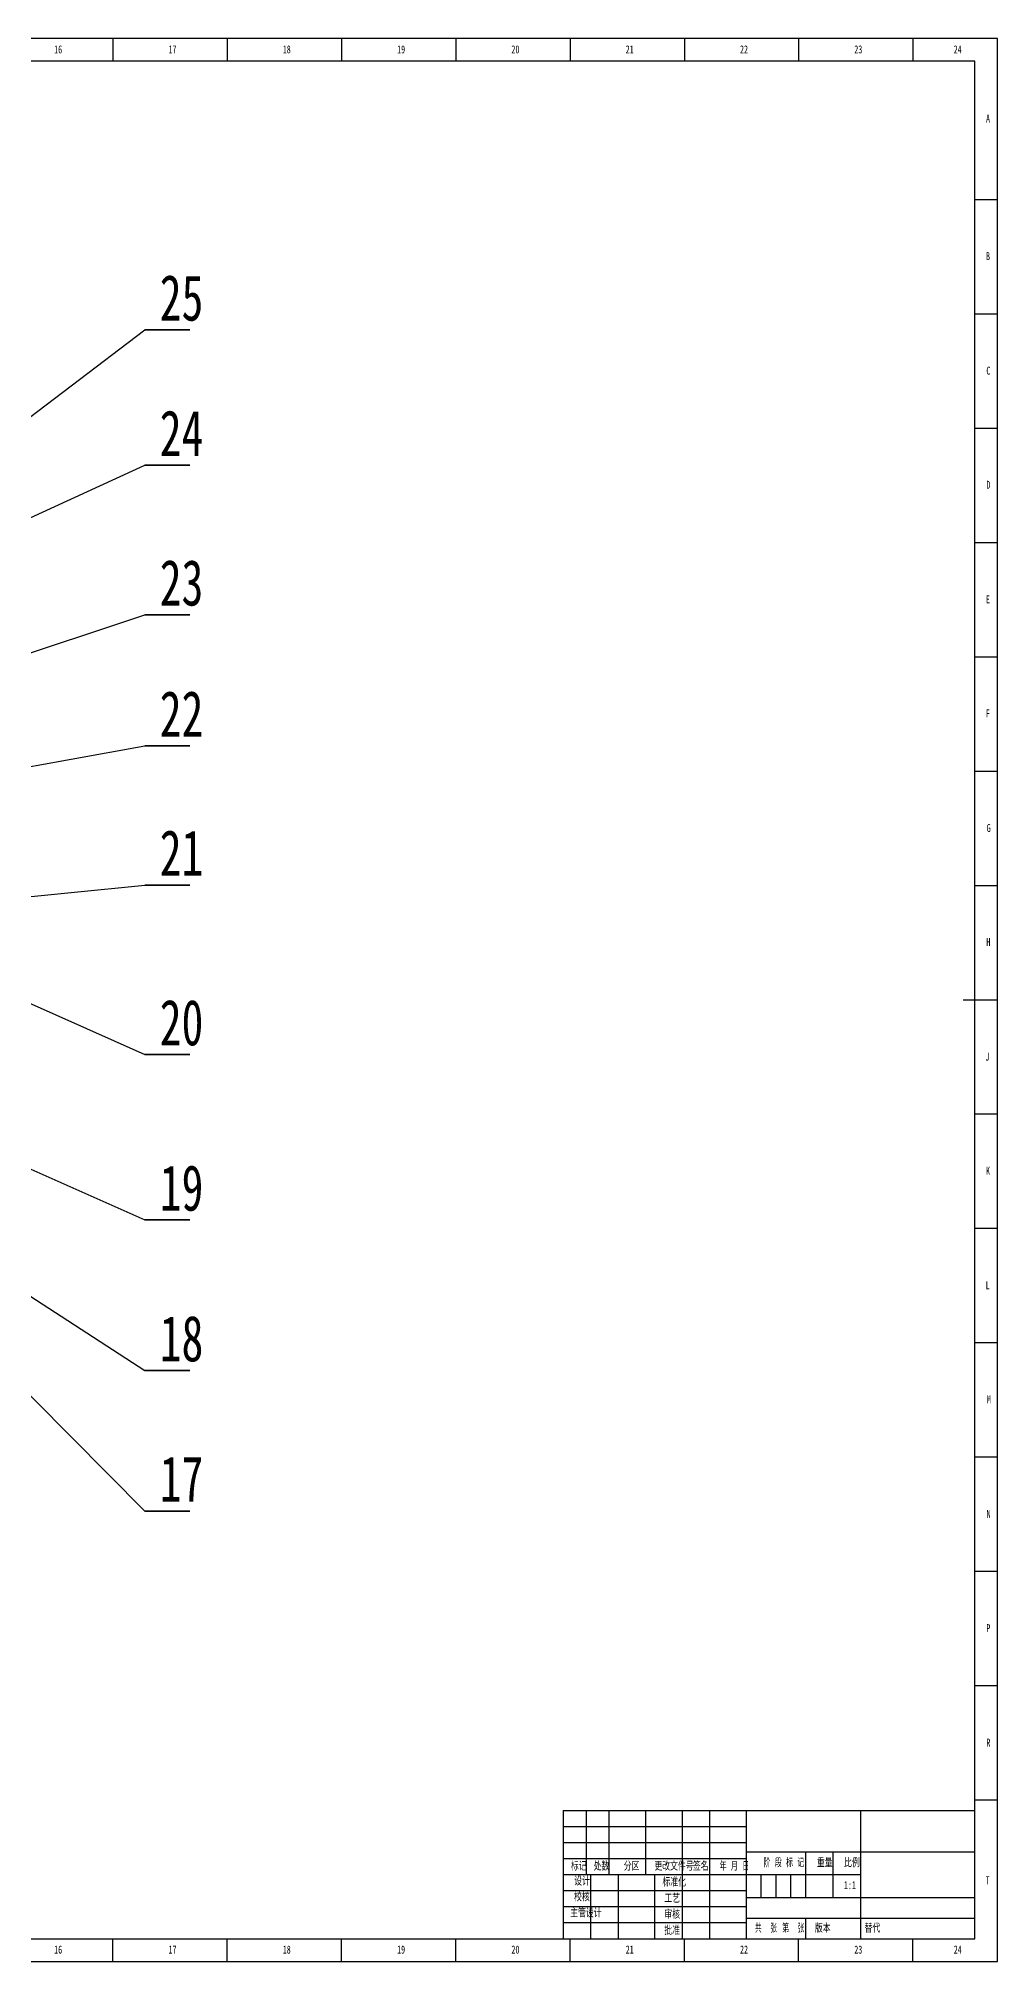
# Model space of a CAD drawing. Header units: millimetres. Extents: x 0 to 1189, y 0 to 841.
# Drawn here: x 769 to 1189, y 0 to 841 of the extents above; entities that cross this region are included whole.
import ezdxf

# ---------------------------------------------------------------- set-up
doc = ezdxf.new("R2010")
doc.units = ezdxf.units.MM
for name, color, linetype in [('10', 7, 'Continuous'), ('5', 7, 'Continuous'), ('9', 7, 'Continuous'), ('SLD-0', 7, 'Continuous')]:
    doc.layers.add(name, color=color, linetype=linetype)
doc.styles.add('SLDTEXTSTYLE0', font='TXT', dxfattribs={"width": 0.7, "bigfont": 'bigfont'})
doc.styles.add('SLDTEXTSTYLE1', font='TXT', dxfattribs={"width": 0.6, "bigfont": 'bigfont'})
doc.styles.add('SLDTEXTSTYLE2', font='TXT', dxfattribs={"width": 0.614286, "bigfont": 'bigfont'})
doc.styles.add('SLDTEXTSTYLE3', font='TXT', dxfattribs={"width": 0.62, "bigfont": 'bigfont'})
doc.styles.add('SLDTEXTSTYLE5', font='TXT', dxfattribs={"width": 0.7})
doc.dimstyles.new('SLDDIMSTYLE0', dxfattribs={"dimtxt": 0.18, "dimasz": 1.016, "dimexe": 0, "dimexo": 0.0625, "dimgap": 0, "dimtad": 0, "dimtih": 1, "dimtoh": 1, "dimdec": 0, "dimrnd": 1e-09, "dimzin": 0, "dimdsep": 46, "dimtxsty": 'Standard', "dimblk1": 'DOT', "dimblk2": 'DOT', "dimsah": 1, "dimcen": 0.09, "dimadec": 0, "dimazin": 0, "dimtfac": 1.016, "dimtdec": 0, "dimtofl": 0, "dimtmove": 0, "dimatfit": 3, "dimldrblk": 'DOT', "dimfxl": 0, "dimfrac": 2, "dimtolj": 1, "dimtzin": 0, "dimarcsym": 0})

# ---------------------------------------------------------------- blocks, each defined once
blk = doc.blocks.new('SW_NOTE_0_16')
at = {"layer": '10', "color": 0}
for p, q in [((0, 0), (19.78, 0)), ((19.78, 0), (0, 0)), ((0, 0), (19.78, 0)), ((19.78, 0), (0, 0)), ((0, 0), (19.78, 0)), ((19.78, 0), (0, 0))]:
    blk.add_line(p, q, dxfattribs=at)
at = {"layer": '10', "color": 0, "insert": (16.12, 24.07), "char_height": 20, "attachment_point": 2, "style": 'SLDTEXTSTYLE5'}
blk.add_mtext('17', dxfattribs=at)
blk = doc.blocks.new('_Dot')
at = {"color": 0, "linetype": 'ByBlock', "lineweight": -2}
blk.add_line((-0.5, 0), (-1, 0), dxfattribs=at)
at = {"color": 0, "linetype": 'ByBlock', "const_width": 0.5}
blk.add_lwpolyline([(-0.25, 0, 1), (0.25, 0, 1)], format="xyb", close=True, dxfattribs=at)
blk = doc.blocks.new('SW_NOTE_0_17')
at = {"layer": '10', "color": 0}
for p, q in [((0, 0), (19.78, 0)), ((19.78, 0), (0, 0)), ((0, 0), (19.78, 0)), ((19.78, 0), (0, 0)), ((0, 0), (19.78, 0)), ((19.78, 0), (0, 0))]:
    blk.add_line(p, q, dxfattribs=at)
at = {"layer": '10', "color": 0, "insert": (16.12, 24.07), "char_height": 20, "attachment_point": 2, "style": 'SLDTEXTSTYLE5'}
blk.add_mtext('18', dxfattribs=at)
blk = doc.blocks.new('SW_NOTE_0_18')
at = {"layer": '10', "color": 0}
for p, q in [((0, 0), (19.78, 0)), ((19.78, 0), (0, 0)), ((0, 0), (19.78, 0)), ((19.78, 0), (0, 0)), ((0, 0), (19.78, 0)), ((19.78, 0), (0, 0))]:
    blk.add_line(p, q, dxfattribs=at)
at = {"layer": '10', "color": 0, "insert": (16.12, 24.07), "char_height": 20, "attachment_point": 2, "style": 'SLDTEXTSTYLE5'}
blk.add_mtext('19', dxfattribs=at)
blk = doc.blocks.new('SW_NOTE_0_19')
at = {"layer": '10', "color": 0}
for p, q in [((0, 0), (19.78, 0)), ((19.78, 0), (0, 0)), ((0, 0), (19.78, 0)), ((19.78, 0), (0, 0)), ((0, 0), (19.78, 0)), ((19.78, 0), (0, 0))]:
    blk.add_line(p, q, dxfattribs=at)
at = {"layer": '10', "color": 0, "insert": (16.11, 24.07), "char_height": 20, "attachment_point": 2, "style": 'SLDTEXTSTYLE5'}
blk.add_mtext('20', dxfattribs=at)
blk = doc.blocks.new('SW_NOTE_0_20')
at = {"layer": '10', "color": 0}
for p, q in [((0, 0), (19.78, 0)), ((19.78, 0), (0, 0)), ((0, 0), (19.78, 0)), ((19.78, 0), (0, 0)), ((0, 0), (19.78, 0)), ((19.78, 0), (0, 0))]:
    blk.add_line(p, q, dxfattribs=at)
at = {"layer": '10', "color": 0, "insert": (16.11, 24.07), "char_height": 20, "attachment_point": 2, "style": 'SLDTEXTSTYLE5'}
blk.add_mtext('21', dxfattribs=at)
blk = doc.blocks.new('SW_NOTE_0_21')
at = {"layer": '10', "color": 0}
for p, q in [((0, 0), (19.78, 0)), ((19.78, 0), (0, 0)), ((0, 0), (19.78, 0)), ((19.78, 0), (0, 0)), ((0, 0), (19.78, 0)), ((19.78, 0), (0, 0))]:
    blk.add_line(p, q, dxfattribs=at)
at = {"layer": '10', "color": 0, "insert": (16.11, 24.07), "char_height": 20, "attachment_point": 2, "style": 'SLDTEXTSTYLE5'}
blk.add_mtext('22', dxfattribs=at)
blk = doc.blocks.new('SW_NOTE_0_22')
at = {"layer": '10', "color": 0}
for p, q in [((0, 0), (19.78, 0)), ((19.78, 0), (0, 0)), ((0, 0), (19.78, 0)), ((19.78, 0), (0, 0)), ((0, 0), (19.78, 0)), ((19.78, 0), (0, 0))]:
    blk.add_line(p, q, dxfattribs=at)
at = {"layer": '10', "color": 0, "insert": (16.11, 24.07), "char_height": 20, "attachment_point": 2, "style": 'SLDTEXTSTYLE5'}
blk.add_mtext('24', dxfattribs=at)
blk = doc.blocks.new('SW_NOTE_0_23')
at = {"layer": '10', "color": 0}
for p, q in [((0, 0), (19.78, 0)), ((19.78, 0), (0, 0)), ((0, 0), (19.78, 0)), ((19.78, 0), (0, 0)), ((0, 0), (19.78, 0)), ((19.78, 0), (0, 0))]:
    blk.add_line(p, q, dxfattribs=at)
at = {"layer": '10', "color": 0, "insert": (16.11, 24.07), "char_height": 20, "attachment_point": 2, "style": 'SLDTEXTSTYLE5'}
blk.add_mtext('23', dxfattribs=at)
blk = doc.blocks.new('SW_NOTE_0_24')
at = {"layer": '10', "color": 0}
for p, q in [((0, 0), (19.78, 0)), ((19.78, 0), (0, 0)), ((0, 0), (19.78, 0)), ((19.78, 0), (0, 0)), ((0, 0), (19.78, 0)), ((19.78, 0), (0, 0))]:
    blk.add_line(p, q, dxfattribs=at)
at = {"layer": '10', "color": 0, "insert": (16.11, 24.07), "char_height": 20, "attachment_point": 2, "style": 'SLDTEXTSTYLE5'}
blk.add_mtext('25', dxfattribs=at)

msp = doc.modelspace()

# ---------------------------------------------------------------- linework, layer by layer
at = {"layer": '5', "color": 7}
for p, q in [((1189, 841), (0, 841)), ((1189, 0), (1189, 841)), ((999, 59), (1079, 59)), ((999, 52), (1079, 52)), ((1085.5, 38), (1085.5, 28)), ((1092, 38), (1092, 28)), ((1098.5, 38), (1098.5, 28)), ((0, 0), (1189, 0))]:
    msp.add_line(p, q, dxfattribs=at)
at = {"layer": '5'}
for p, q in [((802, 841), (802, 831.05)), ((852, 841), (852, 831.05)), ((902, 841), (902, 831.05)), ((952, 841), (952, 831.05)), ((1002, 841), (1002, 831.05)), ((1052, 841), (1052, 831.05)), ((1102, 841), (1102, 831.05)), ((1152, 841), (1152, 831.05)), ((1189, 770.5), (1179, 770.5)), ((1189, 720.5), (1179, 720.5)), ((1189, 670.5), (1179, 670.5)), ((1189, 620.5), (1179, 620.5)), ((1189, 570.5), (1179, 570.5)), ((1189, 520.5), (1179, 520.5)), ((1189, 470.5), (1179, 470.5)), ((1189, 370.5), (1179, 370.5)), ((1189, 320.5), (1179, 320.5)), ((1189, 270.5), (1179, 270.5)), ((1189, 220.5), (1179, 220.5)), ((1189, 170.5), (1179, 170.5)), ((1189, 120.5), (1179, 120.5)), ((1189, 70.5), (1179, 70.5)), ((802, 0), (802, 10)), ((852, 0), (852, 10)), ((902, 0), (902, 10)), ((952, 0), (952, 10)), ((1002, 0), (1002, 10)), ((1052, 0), (1052, 10)), ((1102, 0), (1102, 10)), ((1152, 0), (1152, 10))]:
    msp.add_line(p, q, dxfattribs=at)
at = {"layer": '5', "color": 7, "lineweight": 25}
for p, q in [((1179, 831.05), (25, 831.05)), ((1179, 10), (1179, 831.05)), ((999, 66), (1179, 66)), ((999, 66), (999, 10)), ((1009, 66), (1009, 38)), ((1019, 66), (1019, 38)), ((1035, 66), (1035, 38)), ((1051, 66), (1051, 10)), ((1063, 66), (1063, 10)), ((1079, 66), (1079, 10)), ((1129, 66), (1129, 38)), ((999, 45), (1079, 45)), ((1079, 48), (1179, 48)), ((1105, 48), (1105, 28)), ((1117, 48), (1117, 28)), ((999, 38), (1129, 38)), ((1011, 38), (1011, 10)), ((1023, 38), (1023, 10)), ((1039, 38), (1039, 10)), ((1129, 38), (1129, 10)), ((999, 31), (1079, 31)), ((1079, 28), (1179, 28)), ((999, 24), (1079, 24)), ((999, 17), (1079, 17)), ((1079.01, 18.98), (1179, 18.98)), ((0, 10), (1179, 10))]:
    msp.add_line(p, q, dxfattribs=at)
at = {"layer": '5', "lineweight": 25}
for p, q in [((1189, 420.5), (1174, 420.5)), ((1105, 18.98), (1105, 10))]:
    msp.add_line(p, q, dxfattribs=at)

# ---------------------------------------------------------------- block references
at = {"layer": '10'}
for name, p in [('SW_NOTE_0_24', (815.95, 713.54)), ('SW_NOTE_0_22', (815.95, 654.33)), ('SW_NOTE_0_23', (815.95, 588.94)), ('SW_NOTE_0_21', (815.95, 531.59)), ('SW_NOTE_0_20', (815.95, 470.77)), ('SW_NOTE_0_19', (815.95, 396.6)), ('SW_NOTE_0_18', (815.95, 324.29)), ('SW_NOTE_0_17', (815.95, 258.41)), ('SW_NOTE_0_16', (815.95, 196.98))]:
    msp.add_blockref(name, p, dxfattribs=at)

# ---------------------------------------------------------------- texts
at = {"layer": '10', "char_height": 3.5, "attachment_point": 2}
for s, insert, style in [('16', (778.09, 837.98), 'SLDTEXTSTYLE5'), ('17', (828.09, 837.98), 'SLDTEXTSTYLE5'), ('18', (878.09, 837.98), 'SLDTEXTSTYLE5'), ('19', (928.09, 837.98), 'SLDTEXTSTYLE5'), ('20', (978.09, 837.98), 'SLDTEXTSTYLE5'), ('21', (1028.09, 837.98), 'SLDTEXTSTYLE5'), ('22', (1078.09, 837.98), 'SLDTEXTSTYLE5'), ('23', (1128.09, 837.98), 'SLDTEXTSTYLE5'), ('24', (1171.59, 837.98), 'SLDTEXTSTYLE5'), ('A', (1184.82, 807.73), 'SLDTEXTSTYLE5'), ('B', (1184.82, 747.55), 'SLDTEXTSTYLE5'), ('C', (1184.98, 697.48), 'SLDTEXTSTYLE5'), ('D', (1184.98, 647.55), 'SLDTEXTSTYLE5'), ('E', (1184.82, 597.48), 'SLDTEXTSTYLE5'), ('F', (1184.78, 547.55), 'SLDTEXTSTYLE5'), ('G', (1185.09, 497.48), 'SLDTEXTSTYLE5'), ('H', (1184.98, 447.55), 'SLDTEXTSTYLE5'), ('J', (1184.52, 397.48), 'SLDTEXTSTYLE5'), ('K', (1184.82, 347.55), 'SLDTEXTSTYLE5'), ('L', (1184.68, 297.48), 'SLDTEXTSTYLE5'), ('M', (1185.21, 247.55), 'SLDTEXTSTYLE5'), ('N', (1185.1, 197.48), 'SLDTEXTSTYLE5'), ('P', (1184.94, 147.55), 'SLDTEXTSTYLE5'), ('R', (1184.98, 97.48), 'SLDTEXTSTYLE5'), ('T', (1184.66, 37.3), 'SLDTEXTSTYLE5'), ('校核', (1007.18, 29.86), 'SLDTEXTSTYLE0'), ('主管设计', (1008.93, 22.83), 'SLDTEXTSTYLE0'), ('16', (778.09, 6.98), 'SLDTEXTSTYLE5'), ('17', (828.09, 6.98), 'SLDTEXTSTYLE5'), ('18', (878.09, 6.98), 'SLDTEXTSTYLE5'), ('19', (928.09, 6.98), 'SLDTEXTSTYLE5'), ('20', (978.09, 6.98), 'SLDTEXTSTYLE5'), ('21', (1028.09, 6.98), 'SLDTEXTSTYLE5'), ('22', (1078.09, 6.98), 'SLDTEXTSTYLE5'), ('23', (1128.09, 6.98), 'SLDTEXTSTYLE5'), ('24', (1171.59, 6.98), 'SLDTEXTSTYLE5')]:
    msp.add_mtext(s, dxfattribs=dict(at, insert=insert, style=style))
at = {"layer": '10', "color": 7, "insert": (1112.53, 16.19), "char_height": 3.5, "attachment_point": 2, "style": 'SLDTEXTSTYLE0'}
msp.add_mtext('版本', dxfattribs=at)
at = {"layer": '9', "color": 7, "char_height": 3.5, "attachment_point": 2}
for s, insert, style in [('标记', (1005.82, 43.31), 'SLDTEXTSTYLE0'), ('处数', (1015.76, 43.31), 'SLDTEXTSTYLE0'), ('分区', (1028.92, 43.31), 'SLDTEXTSTYLE0'), ('更改文件号', (1047.47, 43.31), 'SLDTEXTSTYLE0'), ('签名', (1059.15, 43.31), 'SLDTEXTSTYLE0'), ('年 月 日', (1073.91, 43.31), 'SLDTEXTSTYLE3'), ('阶 段 标 记', (1095.54, 44.81), 'SLDTEXTSTYLE2'), ('重量', (1113.4, 44.81), 'SLDTEXTSTYLE0'), ('比例', (1125.29, 44.81), 'SLDTEXTSTYLE0'), ('设计', (1007.23, 36.77), 'SLDTEXTSTYLE0'), ('标准化', (1047.57, 36.36), 'SLDTEXTSTYLE0'), ('工艺', (1046.68, 29.23), 'SLDTEXTSTYLE0'), ('审核', (1046.68, 22.25), 'SLDTEXTSTYLE0'), ('批准', (1046.66, 15.22), 'SLDTEXTSTYLE0'), ('共  张', (1087.69, 16.19), 'SLDTEXTSTYLE1'), ('第  张', (1099.68, 16.19), 'SLDTEXTSTYLE1')]:
    msp.add_mtext(s, dxfattribs=dict(at, insert=insert, style=style))
at = {"layer": 'SLD-0', "char_height": 3.5}
for s, insert, attachment_point, style in [('1:1', (1124.44, 35.16), 2, 'SLDTEXTSTYLE5'), ('替代', (1130.85, 16.19), 1, 'SLDTEXTSTYLE0')]:
    msp.add_mtext(s, dxfattribs=dict(at, insert=insert, attachment_point=attachment_point, style=style))

# ---------------------------------------------------------------- leaders
at = {"layer": '10'}
for points in [[(691.45, 619.03), (815.95, 713.54)], [(577.94, 545.15), (815.95, 654.33)], [(664.6, 538.53), (815.95, 588.94)], [(555.07, 484.37), (815.95, 531.59)], [(593.39, 448.28), (815.95, 470.77)], [(689.72, 452.89), (815.95, 396.6)], [(685.67, 382.31), (815.95, 324.29)], [(663.41, 357.65), (815.95, 258.41)], [(676.15, 337.77), (815.95, 196.98)]]:
    msp.add_leader(points, dimstyle='SLDDIMSTYLE0', dxfattribs=at)

doc.saveas('drawing.dxf')
